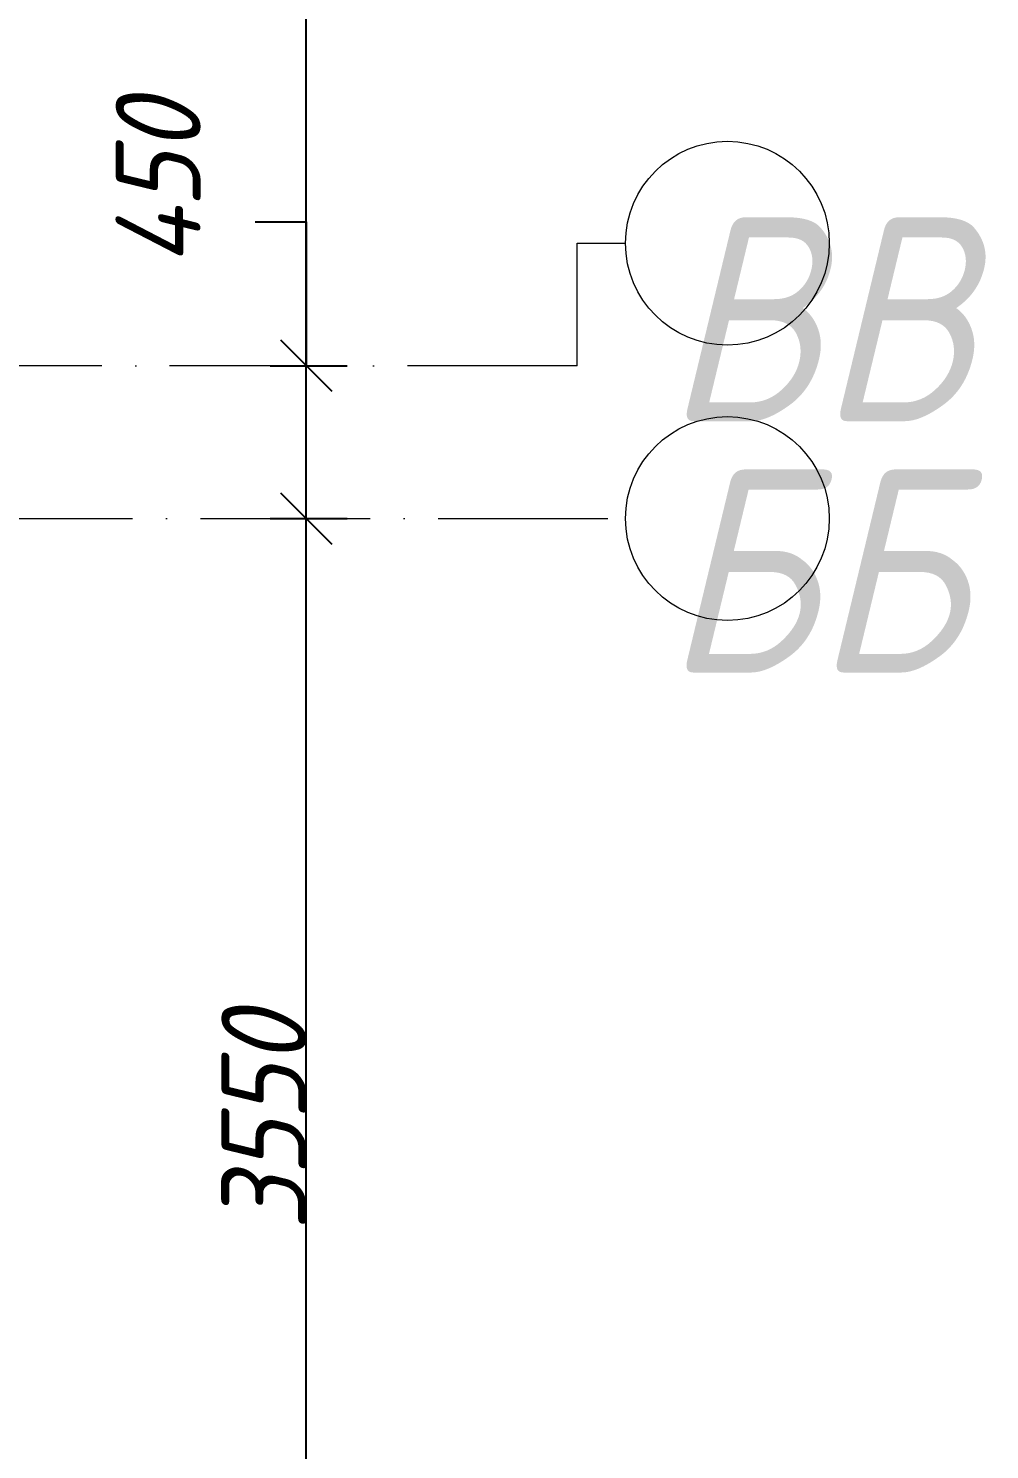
# Model space of a CAD drawing. Header units: millimetres. Extents: x -606178 to 312196, y -19338 to 632709.
# Drawn here: x -323515 to -320684, y 495834 to 500018 of the extents above; entities that cross this region are included whole.
import ezdxf

# ---------------------------------------------------------------- set-up
doc = ezdxf.new("R2010")
doc.units = ezdxf.units.MM
doc.linetypes.add('50_200_ШТРИХ_1Т_ш5_п1_п1_', pattern=[700, 500, -100, 0, -100])
for name, color, linetype, lineweight in [('A-____-____-DIMS', 7, 'Continuous', 9), ('S-GRID-____-IDEN', 7, 'Continuous', 9), ('S-GRID-____-OTLN', 7, 'Continuous', 9), ('S-GRID-____-OTLN-1', 7, '50_200_ШТРИХ_1Т_ш5_п1_п1_', 9)]:
    doc.layers.add(name, color=color, linetype=linetype, lineweight=lineweight)
doc.styles.add('ISOCPEUR_I', font='isocpeui.ttf', dxfattribs={"width": 0.9, "height": 2.5})
doc.styles.add('ISOCPEUR_I_9', font='isocpeui.ttf', dxfattribs={"width": 0.9, "height": 250})
doc.dimstyles.new('ISO-2_5_0_9К_БОЛЬШОЙ_ОСИ', dxfattribs={"dimscale": 304.8, "dimtxt": 248.995294, "dimasz": 0.492126, "dimexe": 0.393701, "dimexo": 0, "dimgap": 0, "dimtad": 1, "dimdec": 0, "dimzin": 0, "dimdsep": 46, "dimtxsty": 'ISOCPEUR_I_9', "dimblk1": 'OBLIQUE', "dimblk2": 'OBLIQUE', "dimsah": 1, "dimcen": 0.09, "dimdle": 0.393701, "dimazin": 0, "dimtfac": 1, "dimtdec": 4, "dimtix": 1, "dimtmove": 0, "dimatfit": 3, "dimfxl": 1, "dimtvp": 1, "dimtolj": 1, "dimtzin": 0, "dimarcsym": 2})
doc.dimstyles.new('ISO-2_5_0_9К_БОЛЬШОЙ_ОСИ_1', dxfattribs={"dimscale": 304.8, "dimtxt": 248.995294, "dimasz": 0.492126, "dimexe": 0.393701, "dimexo": 0, "dimgap": 0, "dimtad": 1, "dimdec": 0, "dimzin": 0, "dimdsep": 46, "dimtxsty": 'ISOCPEUR_I_9', "dimblk1": 'OBLIQUE', "dimblk2": 'OBLIQUE', "dimsah": 1, "dimcen": 0.09, "dimdle": 0.393701, "dimazin": 0, "dimtfac": 1, "dimtdec": 4, "dimtix": 1, "dimtmove": 1, "dimatfit": 3, "dimfxl": 1, "dimtvp": 1, "dimtolj": 1, "dimtzin": 0, "dimarcsym": 2})

# ---------------------------------------------------------------- blocks, each defined once
blk = doc.blocks.new('Ось сетки - Круг_Ø6_00__ISO-2_5_0_9K_-25732049-АР1_План отверстий 1 этажа в осях 1-64_А-ГГ')
at = {"layer": 'S-GRID-____-IDEN'}
blk.add_circle((0, 0), 3, dxfattribs=at)
blk = doc.blocks.new('_Oblique')
at = {"color": 0, "linetype": 'ByBlock', "lineweight": -2}
blk.add_line((-0.5, -0.5), (0.5, 0.5), dxfattribs=at)
blk = doc.blocks.new('*D4241')
at = {"layer": 'A-____-____-DIMS', "color": 0, "lineweight": -2, "transparency": 16777216}
for p, q in [((-322696.5, 494905.3), (-322696.5, 498695.3)), ((-322802.6, 498575.3), (-322576.5, 498575.3)), ((-322802.6, 495025.3), (-322576.5, 495025.3))]:
    blk.add_line(p, q, dxfattribs=at)
at = {"layer": 'Defpoints', "color": 0, "transparency": 16777216}
for p in [(-322802.6, 498575.3), (-322696.5, 498575.3), (-322802.6, 495025.3)]:
    blk.add_point(p, dxfattribs=at)
at = {"layer": 'A-____-____-DIMS', "color": 0, "lineweight": -2, "transparency": 16777216, "xscale": 150, "yscale": 150, "zscale": 150}
for p, rotation in [((-322696.5, 498575.3), 90), ((-322696.5, 495025.3), 270)]:
    blk.add_blockref('_Oblique', p, dxfattribs=dict(at, rotation=rotation))
at = {"layer": 'A-____-____-DIMS', "color": 0, "transparency": 16777216, "insert": (-322821.5, 496800.3), "char_height": 250, "width": 758.478, "attachment_point": 5, "rotation": 90, "style": 'ISOCPEUR_I_9'}
blk.add_mtext('\\A1;3550', dxfattribs=at)
blk = doc.blocks.new('*D4242')
at = {"layer": 'A-____-____-DIMS', "color": 0, "lineweight": -2, "transparency": 16777216}
for p, q in [((-322846.5, 499448.3), (-322696.5, 499448.3)), ((-322696.5, 499448.3), (-322696.5, 499025.3)), ((-322696.5, 498455.3), (-322696.5, 499145.3)), ((-322802.6, 499025.3), (-322576.5, 499025.3)), ((-322802.6, 498575.3), (-322576.5, 498575.3))]:
    blk.add_line(p, q, dxfattribs=at)
at = {"layer": 'Defpoints', "color": 0, "transparency": 16777216}
for p in [(-322802.6, 499025.3), (-322696.5, 499025.3), (-322802.6, 498575.3)]:
    blk.add_point(p, dxfattribs=at)
at = {"layer": 'A-____-____-DIMS', "color": 0, "lineweight": -2, "transparency": 16777216, "xscale": 150, "yscale": 150, "zscale": 150}
for p, rotation in [((-322696.5, 499025.3), 90), ((-322696.5, 498575.3), 270)]:
    blk.add_blockref('_Oblique', p, dxfattribs=dict(at, rotation=rotation))
at = {"layer": 'A-____-____-DIMS', "color": 0, "transparency": 16777216, "insert": (-323257.7, 499319.1), "char_height": 250, "width": 591.843, "attachment_point": 1, "rotation": 90, "line_spacing_factor": 1.149209, "style": 'ISOCPEUR_I_9'}
blk.add_mtext('\\A1;450', dxfattribs=at)
blk = doc.blocks.new('Ось сетки - Круг_Ø6_00__ISO-2_5_0_9K_-25732049-АР1_План отверстий 1 этажа в осях 1-64_Ю-ЯЯ')
at = {"layer": 'S-GRID-____-IDEN'}
blk.add_circle((0, 0), 3, dxfattribs=at)
blk = doc.blocks.new('*D4395')
at = {"layer": 'A-____-____-DIMS', "color": 0, "lineweight": -2, "transparency": 16777216}
for p, q in [((-322696.5, 494905.3), (-322696.5, 498695.3)), ((-322802.6, 498575.3), (-322576.5, 498575.3)), ((-322802.6, 495025.3), (-322576.5, 495025.3))]:
    blk.add_line(p, q, dxfattribs=at)
at = {"layer": 'Defpoints', "color": 0, "transparency": 16777216}
for p in [(-322802.6, 498575.3), (-322696.5, 498575.3), (-322802.6, 495025.3)]:
    blk.add_point(p, dxfattribs=at)
at = {"layer": 'A-____-____-DIMS', "color": 0, "lineweight": -2, "transparency": 16777216, "xscale": 150, "yscale": 150, "zscale": 150}
for p, rotation in [((-322696.5, 498575.3), 90), ((-322696.5, 495025.3), 270)]:
    blk.add_blockref('_Oblique', p, dxfattribs=dict(at, rotation=rotation))
at = {"layer": 'A-____-____-DIMS', "color": 0, "transparency": 16777216, "insert": (-322821.5, 496800.3), "char_height": 250, "width": 758.478, "attachment_point": 5, "rotation": 90, "style": 'ISOCPEUR_I_9'}
blk.add_mtext('\\A1;3550', dxfattribs=at)
blk = doc.blocks.new('*D4396')
at = {"layer": 'A-____-____-DIMS', "color": 0, "lineweight": -2, "transparency": 16777216}
for p, q in [((-322846.5, 499448.3), (-322696.5, 499448.3)), ((-322696.5, 499448.3), (-322696.5, 499025.3)), ((-322696.5, 498455.3), (-322696.5, 499145.3)), ((-322802.6, 499025.3), (-322576.5, 499025.3)), ((-322802.6, 498575.3), (-322576.5, 498575.3))]:
    blk.add_line(p, q, dxfattribs=at)
at = {"layer": 'Defpoints', "color": 0, "transparency": 16777216}
for p in [(-322802.6, 499025.3), (-322696.5, 499025.3), (-322802.6, 498575.3)]:
    blk.add_point(p, dxfattribs=at)
at = {"layer": 'A-____-____-DIMS', "color": 0, "lineweight": -2, "transparency": 16777216, "xscale": 150, "yscale": 150, "zscale": 150}
for p, rotation in [((-322696.5, 499025.3), 90), ((-322696.5, 498575.3), 270)]:
    blk.add_blockref('_Oblique', p, dxfattribs=dict(at, rotation=rotation))
at = {"layer": 'A-____-____-DIMS', "color": 0, "transparency": 16777216, "insert": (-323257.7, 499319.1), "char_height": 250, "width": 591.843, "attachment_point": 1, "rotation": 90, "line_spacing_factor": 1.149209, "style": 'ISOCPEUR_I_9'}
blk.add_mtext('\\A1;450', dxfattribs=at)
blk = doc.blocks.new('*D4397')
at = {"layer": 'A-____-____-DIMS', "color": 0, "lineweight": -2, "transparency": 16777216}
for p, q in [((-322696.5, 498905.3), (-322696.5, 503845.3)), ((-322802.6, 503725.3), (-322576.5, 503725.3)), ((-322802.6, 499025.3), (-322576.5, 499025.3))]:
    blk.add_line(p, q, dxfattribs=at)
at = {"layer": 'Defpoints', "color": 0, "transparency": 16777216}
for p in [(-322802.6, 503725.3), (-322696.5, 503725.3), (-322802.6, 499025.3)]:
    blk.add_point(p, dxfattribs=at)
at = {"layer": 'A-____-____-DIMS', "color": 0, "lineweight": -2, "transparency": 16777216, "xscale": 150, "yscale": 150, "zscale": 150}
for p, rotation in [((-322696.5, 503725.3), 90), ((-322696.5, 499025.3), 270)]:
    blk.add_blockref('_Oblique', p, dxfattribs=dict(at, rotation=rotation))
at = {"layer": 'A-____-____-DIMS', "color": 0, "transparency": 16777216, "insert": (-322823.1, 501375.3), "char_height": 250, "width": 781.462, "attachment_point": 5, "rotation": 90, "style": 'ISOCPEUR_I_9'}
blk.add_mtext('\\A1;4700', dxfattribs=at)

msp = doc.modelspace()

# ---------------------------------------------------------------- linework, layer by layer
at = {"layer": 'S-GRID-____-OTLN'}
for p, q in [((-321898.6563, 499385.7571), (-321756.3646, 499385.7571)), ((-321898.6563, 499025.3011), (-321898.6563, 499385.7571)), ((-321898.6563, 499385.7571), (-321756.3646, 499385.7571)), ((-321898.6563, 499025.3011), (-321898.6563, 499385.7571))]:
    msp.add_line(p, q, dxfattribs=at)
at = {"layer": 'S-GRID-____-OTLN-1'}
for p, q in [((-321898.6563, 499025.3011), (-332809.5068, 499025.3011)), ((-321898.6563, 499025.3011), (-332809.5068, 499025.3011)), ((-332809.5068, 498575.3011), (-321756.3646, 498575.3011)), ((-332809.5068, 498575.3011), (-321756.3646, 498575.3011))]:
    msp.add_line(p, q, dxfattribs=at)

# ---------------------------------------------------------------- block references
at = {"layer": 'S-GRID-____-IDEN', "xscale": 99.99999999999993, "yscale": 99.99999999999993, "zscale": 99.99999999999993}
for name, p, rotation in [('Ось сетки - Круг_Ø6_00__ISO-2_5_0_9K_-25732049-АР1_План отверстий 1 этажа в осях 1-64_А-ГГ', (-321456.3646, 499385.7571), 89.99999999999982), ('Ось сетки - Круг_Ø6_00__ISO-2_5_0_9K_-25732049-АР1_План отверстий 1 этажа в осях 1-64_Ю-ЯЯ', (-321456.3646, 499385.7571), 89.99999999999982), ('Ось сетки - Круг_Ø6_00__ISO-2_5_0_9K_-25732049-АР1_План отверстий 1 этажа в осях 1-64_А-ГГ', (-321456.3646, 498575.3011), 269.9999999999995), ('Ось сетки - Круг_Ø6_00__ISO-2_5_0_9K_-25732049-АР1_План отверстий 1 этажа в осях 1-64_Ю-ЯЯ', (-321456.3646, 498575.3011), 269.9999999999995)]:
    msp.add_blockref(name, p, dxfattribs=dict(at, rotation=rotation))

# ---------------------------------------------------------------- texts
at = {"layer": 'S-GRID-____-IDEN', "char_height": 600, "width": 447.341625, "attachment_point": 1}
for s, insert, style in [('ВВ', (-321641.4351, 499461.833), 'ISOCPEUR_I'), ('ВВ', (-321641.4351, 499461.833), 'ISOCPEUR_I_9'), ('ББ', (-321646.5941, 498721.9336), 'ISOCPEUR_I'), ('ББ', (-321646.5941, 498721.9336), 'ISOCPEUR_I_9')]:
    msp.add_mtext(s, dxfattribs=dict(at, insert=insert, style=style))

# ---------------------------------------------------------------- dimensions: what is measured, and where the dimension line sits
at = {"layer": 'A-____-____-DIMS'}
for base, p1, p2, override, picture, middle in [((-322696.5297, 503725.3011), (-322802.5957, 499025.3011), (-322802.5957, 503725.3011), {"dimpost": '<>', "dimfxl": 4700}, '*D4397', (-322823.1396, 501375.3011)), ((-322696.5297, 498575.3011), (-322802.5957, 495025.3011), (-322802.5957, 498575.3011), {"dimpost": '<>', "dimfxl": 3550}, '*D4241', (-322821.5297, 496800.3011)), ((-322696.5297, 498575.3011), (-322802.5957, 495025.3011), (-322802.5957, 498575.3011), {"dimpost": '<>', "dimfxl": 3550}, '*D4395', (-322821.5297, 496800.3011))]:
    dim = msp.add_linear_dim(base=base, p1=p1, p2=p2, angle=90, dimstyle='ISO-2_5_0_9К_БОЛЬШОЙ_ОСИ', override=override, dxfattribs=at)
    dim.commit()
    dim.dimension.update_dxf_attribs({"geometry": picture, "text_midpoint": middle})
for picture in ['*D4242', '*D4396']:
    dim = msp.add_linear_dim(base=(-322696.5297, 499025.3011), p1=(-322802.5957, 498575.3011), p2=(-322802.5957, 499025.3011), angle=90, dimstyle='ISO-2_5_0_9К_БОЛЬШОЙ_ОСИ_1', override={"dimpost": '<>', "dimfxl": 450}, dxfattribs=at)
    dim.commit()
    dim.dimension.update_dxf_attribs({"geometry": picture, "text_midpoint": (-322856.477, 499448.326), "dimtype": 160, "text_rotation": 90})

doc.saveas('drawing.dxf')
